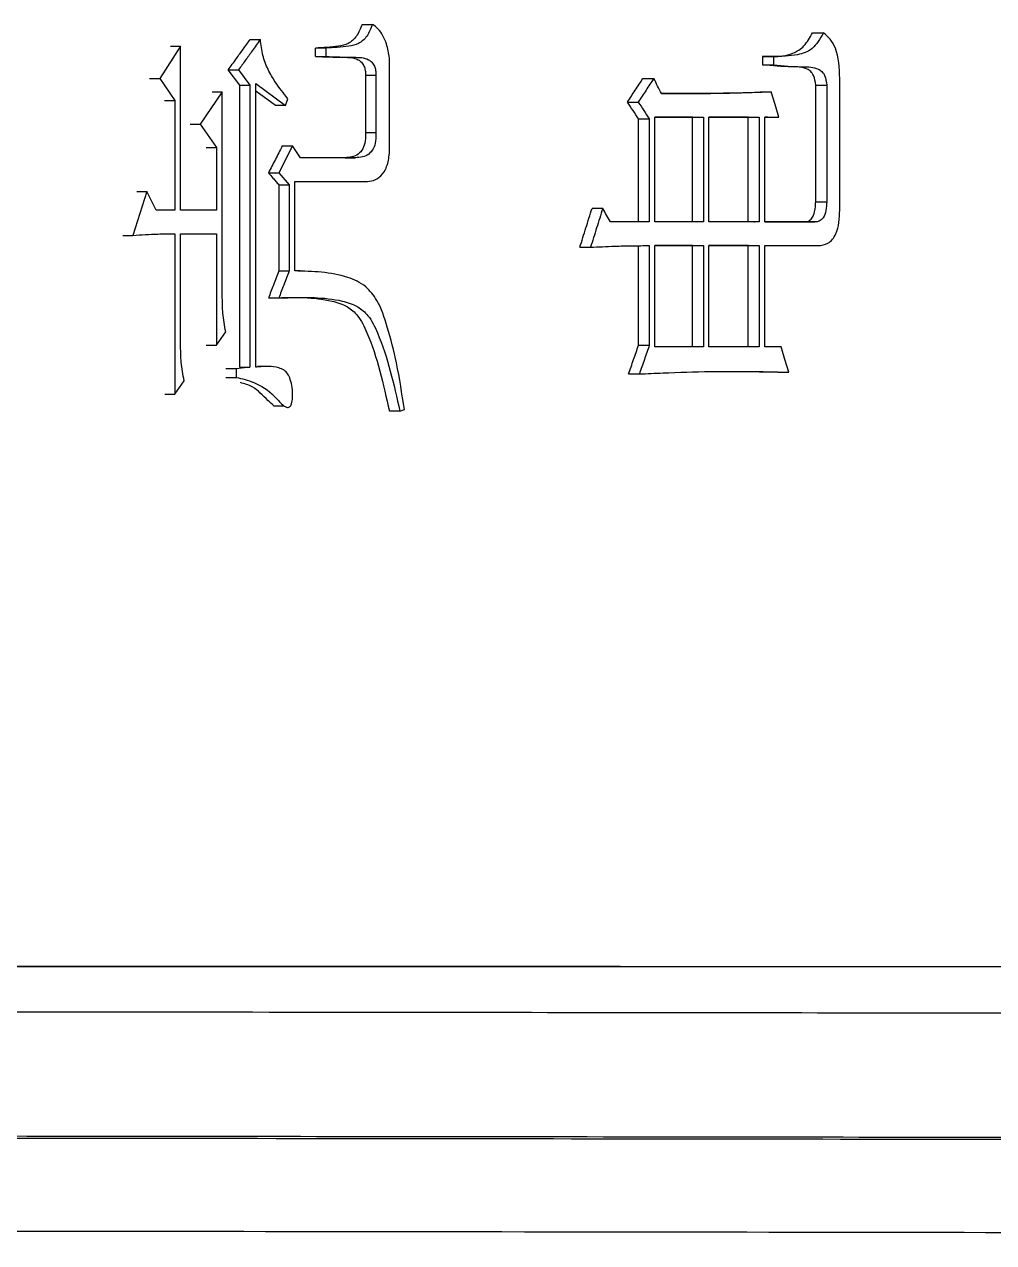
# Model space of a CAD drawing. Header units: millimetres. Extents: x 2085 to 4229, y 754 to 2271.
# Drawn here: x 3119.91 to 3126.12, y 968.06 to 975.86 of the extents above; entities that cross this region are included whole.
import ezdxf

# ---------------------------------------------------------------- set-up
doc = ezdxf.new("R2010")
doc.units = ezdxf.units.MM

msp = doc.modelspace()

# ---------------------------------------------------------------- linework, layer by layer
at = {"color": 7, "linetype": 'Continuous', "lineweight": 25}
for p, q in [((3122.0706, 975.8593), (3122.1373, 975.8593)), ((3121.3529, 975.7619), (3121.4187, 975.7619)), ((3124.9547, 975.8052), (3125.0252, 975.8052)), ((3120.908, 975.7186), (3120.7742, 975.5131)), ((3120.843, 975.7186), (3120.908, 975.7186)), ((3120.908, 974.6693), (3120.908, 975.7186)), ((3121.8376, 975.7078), (3121.7713, 975.7078)), ((3121.7713, 975.6537), (3121.7713, 975.7078)), ((3121.8376, 975.7078), (3121.8376, 975.6537)), ((3121.7713, 975.6537), (3121.8376, 975.6537)), ((3122.2466, 975.102), (3122.2466, 975.6429)), ((3124.7048, 975.6538), (3124.6347, 975.6538)), ((3124.6347, 975.6538), (3124.6347, 975.5997)), ((3124.6347, 975.5997), (3124.7048, 975.5997)), ((3124.7048, 975.6538), (3124.7048, 975.5997)), ((3121.2129, 975.5672), (3121.2785, 975.5672)), ((3121.2866, 975.4698), (3121.2129, 975.5672)), ((3121.2785, 975.5672), (3121.3523, 975.4698)), ((3122.0924, 975.5347), (3122.1592, 975.5347)), ((3122.0924, 975.5347), (3122.0924, 975.167)), ((3122.1592, 975.5347), (3122.1592, 975.167)), ((3120.7093, 975.5131), (3120.7742, 975.5131)), ((3120.7742, 975.5131), (3120.8709, 975.3725)), ((3121.2866, 975.4698), (3121.3523, 975.4698)), ((3121.2866, 973.6633), (3121.2866, 975.4698)), ((3121.3523, 975.4698), (3121.3523, 973.6633)), ((3121.3892, 975.4806), (3121.5807, 975.34)), ((3121.3892, 973.6633), (3121.3892, 975.4806)), ((3123.8691, 975.5131), (3123.9382, 975.5131)), ((3124.9755, 975.4701), (3125.046, 975.4701)), ((3124.9755, 974.7235), (3124.9755, 975.4701)), ((3125.046, 975.4701), (3125.046, 974.7235)), ((3125.1293, 974.6694), (3125.1293, 975.5131)), ((3120.8058, 975.3725), (3120.8709, 975.3725)), ((3120.8709, 975.3725), (3120.8709, 974.6693)), ((3121.175, 975.4266), (3121.0342, 975.221)), ((3121.1095, 975.4266), (3121.175, 975.4266)), ((3121.175, 974.1068), (3121.175, 975.4266)), ((3121.5147, 975.34), (3121.3892, 975.4323)), ((3121.5807, 975.34), (3121.5954, 975.3833)), ((3123.7701, 975.3617), (3123.839, 975.3617)), ((3124.6208, 975.4266), (3124.6908, 975.4266)), ((3121.5807, 975.34), (3121.5147, 975.34)), ((3120.969, 975.221), (3121.0342, 975.221)), ((3121.0342, 975.221), (3121.1379, 975.0696)), ((3123.8408, 975.2535), (3123.9099, 975.2535)), ((3123.8408, 974.5936), (3123.8408, 975.2535)), ((3123.9099, 975.2535), (3123.9099, 974.5936)), ((3123.9453, 974.5936), (3123.9453, 975.2643)), ((3123.9453, 975.2643), (3124.2559, 975.2643)), ((3124.1865, 975.2643), (3123.9453, 975.2643)), ((3124.1865, 975.2643), (3124.2559, 975.2643)), ((3124.1865, 974.5937), (3124.1865, 975.2643)), ((3124.2559, 975.2643), (3124.2559, 974.5937)), ((3124.2911, 974.5937), (3124.2911, 975.2643)), ((3124.2911, 975.2643), (3124.6139, 975.2643)), ((3124.544, 975.2643), (3124.2911, 975.2643)), ((3124.544, 975.2643), (3124.6139, 975.2643)), ((3124.544, 974.5937), (3124.544, 975.2643)), ((3124.6139, 975.2643), (3124.6139, 974.5937)), ((3124.6489, 975.2643), (3124.7397, 975.2643)), ((3124.6489, 974.5937), (3124.6489, 975.2643)), ((3124.6696, 975.2643), (3124.6489, 975.2643)), ((3124.6696, 975.2643), (3124.7397, 975.2643)), ((3122.0924, 975.167), (3122.1592, 975.167)), ((3121.0725, 975.0696), (3121.1379, 975.0696)), ((3121.1379, 975.0696), (3121.1379, 974.6693)), ((3121.6248, 975.0804), (3121.5366, 974.9073)), ((3121.5588, 975.0804), (3121.6248, 975.0804)), ((3121.6763, 975.0047), (3121.6248, 975.0804)), ((3122.0278, 975.0047), (3121.6763, 975.0047)), ((3121.9612, 975.0047), (3122.0278, 975.0047)), ((3121.4706, 974.9073), (3121.5366, 974.9073)), ((3121.5366, 974.9073), (3121.6028, 974.8316)), ((3121.5367, 974.8316), (3121.6028, 974.8316)), ((3121.5367, 974.8316), (3121.5367, 974.2799)), ((3121.6028, 974.8316), (3121.6028, 974.2799)), ((3121.6395, 974.8532), (3122.0789, 974.8533)), ((3121.6395, 974.2799), (3121.6395, 974.8532)), ((3121.6395, 974.8532), (3122.0123, 974.8532)), ((3122.0123, 974.8532), (3122.0789, 974.8533)), ((3120.6922, 974.7883), (3120.6027, 974.5071)), ((3120.6275, 974.7883), (3120.6922, 974.7883)), ((3120.7518, 974.6693), (3120.6922, 974.7883)), ((3120.8709, 974.6693), (3120.7518, 974.6693)), ((3121.1379, 974.6693), (3120.908, 974.6693)), ((3123.6116, 974.6802), (3123.543, 974.6802)), ((3124.9755, 974.7235), (3125.046, 974.7235)), ((3123.9099, 974.5936), (3123.6614, 974.5936)), ((3124.2559, 974.5937), (3123.9453, 974.5936)), ((3124.6139, 974.5937), (3124.2911, 974.5937)), ((3124.5789, 974.5937), (3124.584, 974.5937)), ((3124.9696, 974.5937), (3124.6489, 974.5937)), ((3124.6489, 974.5937), (3124.8992, 974.5937)), ((3124.8992, 974.5937), (3124.9696, 974.5937)), ((3120.5381, 974.5071), (3120.6027, 974.5071)), ((3120.8709, 974.5179), (3120.8709, 973.4903)), ((3120.908, 974.5179), (3121.1379, 974.5179)), ((3120.908, 973.7931), (3120.908, 974.5179)), ((3121.0725, 974.5179), (3121.1379, 974.5179)), ((3121.1379, 974.5179), (3121.1379, 973.804)), ((3123.4647, 974.4314), (3123.5333, 974.4314)), ((3123.8408, 973.804), (3123.8408, 974.4422)), ((3123.9099, 974.4422), (3123.9099, 973.804)), ((3123.9453, 973.7932), (3123.9453, 974.4422)), ((3123.9453, 974.4422), (3124.2559, 974.4422)), ((3124.1865, 974.4422), (3123.9453, 974.4422)), ((3124.1865, 974.4422), (3124.2559, 974.4422)), ((3124.1865, 973.7932), (3124.1865, 974.4422)), ((3124.2559, 974.4422), (3124.2559, 973.7932)), ((3124.2911, 973.7932), (3124.2911, 974.4422)), ((3124.2911, 974.4422), (3124.6139, 974.4422)), ((3124.544, 974.4422), (3124.2911, 974.4422)), ((3124.544, 974.4422), (3124.6139, 974.4422)), ((3124.544, 973.7932), (3124.544, 974.4422)), ((3124.6139, 974.4422), (3124.6139, 973.7932)), ((3124.6489, 974.4422), (3124.9905, 974.4422)), ((3124.6489, 973.7932), (3124.6489, 974.4422)), ((3121.5367, 974.2799), (3121.6028, 974.2799)), ((3121.6738, 974.2805), (3121.6395, 974.2805)), ((3121.4706, 974.1068), (3121.5366, 974.1068)), ((3121.1379, 973.804), (3121.1971, 973.8905)), ((3123.8408, 973.804), (3123.9099, 973.804)), ((3124.2559, 973.7932), (3123.9453, 973.7932)), ((3124.6139, 973.7932), (3124.2911, 973.7932)), ((3124.7537, 973.7932), (3124.6489, 973.7932)), ((3121.2637, 973.6525), (3121.1981, 973.6525)), ((3121.3523, 973.6633), (3121.2637, 973.6525)), ((3121.2637, 973.6525), (3121.2637, 973.5984)), ((3121.2866, 973.6633), (3121.3523, 973.6633)), ((3121.4672, 973.6679), (3121.4009, 973.6679)), ((3120.8709, 973.4903), (3120.9303, 973.5768)), ((3121.1981, 973.5984), (3121.2637, 973.5984)), ((3123.7771, 973.6201), (3123.8461, 973.6201)), ((3124.7323, 973.6309), (3124.8025, 973.6309)), ((3121.5034, 973.4166), (3121.5698, 973.4166)), ((3122.3121, 973.3821), (3122.3411, 973.3929))]:
    msp.add_line(p, q, dxfattribs=at)
at = {"color": 7, "linetype": 'Continuous', "lineweight": 25, "flags": 128}
for points in [[(3124.7397, 975.2643), (3124.7153, 975.3455), (3124.6908, 975.4266)], [(3121.0725, 973.804), (3121.0889, 973.804), (3121.1052, 973.804), (3121.1379, 973.804)], [(3124.8025, 973.6309), (3124.7781, 973.712), (3124.7537, 973.7932)], [(3120.8059, 973.4903), (3120.8221, 973.4903), (3120.8383, 973.4903), (3120.8709, 973.4903)], [(3122.3121, 973.3821), (3122.2844, 973.3821), (3122.2648, 973.3821), (3122.2451, 973.3821)]]:
    msp.add_lwpolyline(points, dxfattribs=at)
at = {"color": 7, "linetype": 'Continuous', "lineweight": 25}
for points, knots in [([(3122.0706, 975.8593), (3122.0599, 975.8326), (3122.0391, 975.7804), (3121.982, 975.7318), (3121.891, 975.7121), (3121.8206, 975.7096), (3121.7713, 975.7078)], [0, 0, 0, 0, 0.195785, 0.383105, 0.567257, 1, 1, 1, 1]), ([(3122.1373, 975.8593), (3122.1266, 975.8326), (3122.1057, 975.7804), (3122.0486, 975.7318), (3121.9575, 975.7121), (3121.887, 975.7096), (3121.8376, 975.7078)], [0, 0, 0, 0, 0.195659, 0.382955, 0.567145, 1, 1, 1, 1]), ([(3122.2466, 975.6429), (3122.2412, 975.6739), (3122.2323, 975.7247), (3122.2057, 975.7872), (3122.1756, 975.8315), (3122.1499, 975.8501), (3122.1373, 975.8593)], [0, 0, 0, 0, 0.349141, 0.571236, 0.788179, 1, 1, 1, 1]), ([(3121.2129, 975.5672), (3121.2304, 975.5915), (3121.2625, 975.6362), (3121.3092, 975.7011), (3121.3383, 975.7416), (3121.3529, 975.7619)], [0, 0, 0, 0, 0.375264, 0.687632, 1, 1, 1, 1]), ([(3121.4187, 975.7619), (3121.4012, 975.7376), (3121.3691, 975.6929), (3121.3223, 975.628), (3121.2931, 975.5875), (3121.2785, 975.5672)], [0, 0, 0, 0, 0.375031, 0.687515, 1, 1, 1, 1]), ([(3121.5954, 975.3833), (3121.5673, 975.4178), (3121.5208, 975.4749), (3121.467, 975.569), (3121.4305, 975.6599), (3121.4227, 975.7277), (3121.4187, 975.7619)], [0, 0, 0, 0, 0.333231, 0.552095, 0.774458, 1, 1, 1, 1]), ([(3124.6347, 975.6538), (3124.7008, 975.6516), (3124.793, 975.6486), (3124.9053, 975.7153), (3124.938, 975.7749), (3124.9547, 975.8052)], [0, 0, 0, 0, 0.552607, 0.772172, 1, 1, 1, 1]), ([(3125.0252, 975.8052), (3125.0032, 975.7671), (3124.9599, 975.6922), (3124.8395, 975.6552), (3124.7559, 975.6543), (3124.7048, 975.6538)], [0, 0, 0, 0, 0.287877, 0.565058, 1, 1, 1, 1]), ([(3125.1293, 975.5131), (3125.1269, 975.5813), (3125.1237, 975.6754), (3125.0698, 975.7664), (3125.0399, 975.7924), (3125.0252, 975.8052)], [0, 0, 0, 0, 0.57016, 0.787713, 1, 1, 1, 1]), ([(3121.7713, 975.6537), (3121.8311, 975.6515), (3121.9219, 975.6481), (3122.0244, 975.648), (3122.067, 975.6181), (3122.0831, 975.594), (3122.0913, 975.5645), (3122.092, 975.5447), (3122.0924, 975.5347)], [0, 0, 0, 0, 0.491899, 0.747199, 0.81233, 0.879619, 0.939283, 1, 1, 1, 1]), ([(3121.8376, 975.6537), (3121.8975, 975.6515), (3121.9885, 975.6481), (3122.091, 975.648), (3122.1338, 975.6181), (3122.1499, 975.594), (3122.158, 975.5645), (3122.1588, 975.5447), (3122.1592, 975.5347)], [0, 0, 0, 0, 0.492006, 0.747357, 0.812482, 0.879737, 0.939347, 1, 1, 1, 1]), ([(3124.9755, 975.4701), (3124.9727, 975.4918), (3124.9684, 975.5256), (3124.9451, 975.5592), (3124.8992, 975.5878), (3124.7927, 975.5848), (3124.6974, 975.5938), (3124.6347, 975.5997)], [0, 0, 0, 0, 0.119281, 0.186046, 0.251055, 0.506993, 1, 1, 1, 1]), ([(3124.7048, 975.5997), (3124.7676, 975.5938), (3124.863, 975.5848), (3124.9696, 975.5878), (3125.0156, 975.5592), (3125.0389, 975.5257), (3125.0432, 975.4918), (3125.046, 975.4701)], [0, 0, 0, 0, 0.493108, 0.749094, 0.814101, 0.880835, 1, 1, 1, 1]), ([(3123.7701, 975.3617), (3123.7866, 975.3869), (3123.8196, 975.4374), (3123.8526, 975.4879), (3123.8691, 975.5131)], [0, 0, 0, 0, 0.4999992, 1, 1, 1, 1]), ([(3123.9382, 975.5131), (3123.9217, 975.4879), (3123.8886, 975.4374), (3123.8556, 975.3869), (3123.839, 975.3617)], [0, 0, 0, 0, 0.499999, 1, 1, 1, 1]), ([(3123.9878, 975.4158), (3123.9795, 975.432), (3123.963, 975.4644), (3123.9465, 975.4969), (3123.9382, 975.5131)], [0, 0, 0, 0, 0.5, 1, 1, 1, 1]), ([(3123.8408, 975.2535), (3123.8291, 975.2715), (3123.8055, 975.3076), (3123.7819, 975.3436), (3123.7701, 975.3617)], [0, 0, 0, 0, 0.5, 1, 1, 1, 1]), ([(3123.839, 975.3617), (3123.8508, 975.3436), (3123.8745, 975.3076), (3123.8981, 975.2715), (3123.9099, 975.2535)], [0, 0, 0, 0, 0.499999, 1, 1, 1, 1]), ([(3123.9876, 975.416), (3124.0466, 975.4161), (3124.1466, 975.4163), (3124.2665, 975.4172), (3124.3378, 975.4178), (3124.3735, 975.4185), (3124.3989, 975.419), (3124.4549, 975.4201), (3124.5306, 975.4221), (3124.5959, 975.4253), (3124.6208, 975.4266)], [0, 0, 0, 0, 0.277882, 0.471087, 0.56769, 0.615991, 0.640142, 0.688443, 0.881653, 1, 1, 1, 1]), ([(3124.6908, 975.4266), (3124.6503, 975.4246), (3124.6047, 975.4224), (3124.5386, 975.4204), (3124.4726, 975.4191), (3124.3911, 975.4175), (3124.3095, 975.4171), (3124.2585, 975.4167), (3124.2227, 975.4165), (3124.2022, 975.4164), (3124.1895, 975.4163), (3124.1792, 975.4163), (3124.169, 975.4162), (3124.1588, 975.4162), (3124.146, 975.4162), (3124.1358, 975.4161), (3124.123, 975.4161), (3124.1127, 975.416), (3124.0999, 975.416), (3124.0897, 975.416), (3124.0794, 975.416), (3124.0692, 975.4159), (3124.0589, 975.4159), (3124.0461, 975.4159), (3124.0371, 975.4159), (3124.0282, 975.4158), (3124.023, 975.4158), (3124.0166, 975.4158), (3124.0115, 975.4158), (3124.0064, 975.4158), (3124.0014, 975.4158), (3123.9951, 975.4158), (3123.9902, 975.4158), (3123.9878, 975.4158)], [0, 0, 0, 0, 0.174064, 0.195822, 0.282854, 0.456917, 0.543949, 0.63098, 0.674496, 0.696254, 0.718011, 0.72889, 0.739769, 0.761527, 0.772406, 0.794164, 0.805043, 0.826801, 0.83768, 0.859437, 0.870316, 0.881195, 0.902953, 0.913832, 0.93559, 0.941029, 0.951908, 0.957348, 0.968227, 0.973666, 0.979105, 0.989553, 1, 1, 1, 1]), ([(3122.0924, 975.167), (3122.0925, 975.1486), (3122.0928, 975.1123), (3122.0777, 975.0609), (3122.0344, 975.0106), (3121.9912, 975.0071), (3121.9612, 975.0047)], [0, 0, 0, 0, 0.198278, 0.392536, 0.578687, 1, 1, 1, 1]), ([(3122.1592, 975.167), (3122.1593, 975.1486), (3122.1596, 975.1123), (3122.1444, 975.0609), (3122.1011, 975.0106), (3122.0578, 975.0071), (3122.0278, 975.0047)], [0, 0, 0, 0, 0.19814, 0.3923, 0.578456, 1, 1, 1, 1]), ([(3121.5588, 975.0804), (3121.5441, 975.0516), (3121.5147, 974.9939), (3121.4853, 974.9362), (3121.4706, 974.9073)], [0, 0, 0, 0, 0.5, 1, 1, 1, 1]), ([(3122.0789, 974.8533), (3122.0962, 974.8532), (3122.131, 974.8532), (3122.1824, 974.8752), (3122.2257, 974.9299), (3122.2463, 975.0121), (3122.2465, 975.0719), (3122.2466, 975.102)], [0, 0, 0, 0, 0.177785, 0.356958, 0.541697, 0.768829, 1, 1, 1, 1]), ([(3121.4706, 974.9073), (3121.4802, 974.8964), (3121.496, 974.8782), (3121.5181, 974.853), (3121.5305, 974.8387), (3121.5367, 974.8316)], [0, 0, 0, 0, 0.434981, 0.71749, 1, 1, 1, 1]), ([(3123.4647, 974.4314), (3123.4778, 974.4729), (3123.5039, 974.5558), (3123.5299, 974.6387), (3123.543, 974.6802)], [0, 0, 0, 0, 0.5, 1, 1, 1, 1]), ([(3123.6116, 974.6802), (3123.5986, 974.6387), (3123.5725, 974.5558), (3123.5463, 974.4729), (3123.5333, 974.4314)], [0, 0, 0, 0, 0.499999, 1, 1, 1, 1]), ([(3123.6614, 974.5936), (3123.6531, 974.6081), (3123.6365, 974.6369), (3123.6199, 974.6658), (3123.6116, 974.6802)], [0, 0, 0, 0, 0.500001, 1, 1, 1, 1]), ([(3124.8992, 974.5937), (3124.9073, 974.5942), (3124.9236, 974.5952), (3124.9467, 974.61), (3124.9723, 974.6506), (3124.9742, 974.6932), (3124.9755, 974.7235)], [0, 0, 0, 0, 0.177833, 0.357864, 0.544114, 1, 1, 1, 1]), ([(3125.046, 974.7235), (3125.0454, 974.7047), (3125.0442, 974.6677), (3125.0276, 974.6197), (3124.9985, 974.5959), (3124.9792, 974.5944), (3124.9696, 974.5937)], [0, 0, 0, 0, 0.293264, 0.577264, 0.790624, 1, 1, 1, 1]), ([(3124.9905, 974.4422), (3125.0124, 974.4443), (3125.0568, 974.4484), (3125.1075, 974.51), (3125.127, 974.5908), (3125.1285, 974.6431), (3125.1293, 974.6694)], [0, 0, 0, 0, 0.266734, 0.54095, 0.768753, 1, 1, 1, 1]), ([(3120.6027, 974.5071), (3120.6292, 974.5092), (3120.6822, 974.5135), (3120.7716, 974.517), (3120.8345, 974.5176), (3120.8709, 974.5179)], [0, 0, 0, 0, 0.296184, 0.592391, 1, 1, 1, 1]), ([(3123.5333, 974.4314), (3123.5849, 974.4342), (3123.6736, 974.4389), (3123.7991, 974.4415), (3123.873, 974.442), (3123.9099, 974.4422)], [0, 0, 0, 0, 0.41049, 0.705225, 1, 1, 1, 1]), ([(3121.5367, 974.2799), (3121.531, 974.2649), (3121.5195, 974.2349), (3121.4975, 974.1772), (3121.4812, 974.1345), (3121.4706, 974.1068)], [0, 0, 0, 0, 0.260074, 0.520148, 1, 1, 1, 1]), ([(3121.6028, 974.2799), (3121.597, 974.2649), (3121.5856, 974.2349), (3121.5635, 974.1772), (3121.5472, 974.1345), (3121.5366, 974.1068)], [0, 0, 0, 0, 0.2600044, 0.5200088, 1, 1, 1, 1]), ([(3122.3411, 973.3929), (3122.3259, 973.4929), (3122.2984, 973.6722), (3122.2386, 973.9056), (3122.1812, 974.0804), (3122.0896, 974.1932), (3121.9094, 974.2732), (3121.7536, 974.2771), (3121.6395, 974.2799)], [0, 0, 0, 0, 0.205, 0.367779, 0.497733, 0.583522, 0.695132, 1, 1, 1, 1]), ([(3121.1971, 973.8905), (3121.1898, 973.9303), (3121.1766, 974.0014), (3121.1755, 974.0746), (3121.175, 974.1068)], [0, 0, 0, 0, 0.558835, 1, 1, 1, 1]), ([(3121.4706, 974.1068), (3121.5467, 974.1095), (3121.683, 974.1141), (3121.8527, 974.0974), (3121.9702, 974.0601), (3122.0517, 973.9919), (3122.1586, 973.7702), (3122.2067, 973.5543), (3122.2451, 973.3821)], [0, 0, 0, 0, 0.208347, 0.373093, 0.466942, 0.53827, 0.631812, 1, 1, 1, 1]), ([(3121.5366, 974.1068), (3121.6127, 974.1095), (3121.7486, 974.1142), (3121.9184, 974.0974), (3122.0362, 974.0605), (3122.1182, 973.9922), (3122.2254, 973.7705), (3122.2736, 973.5545), (3122.3121, 973.3821)], [0, 0, 0, 0, 0.2081878, 0.3720191, 0.4668119, 0.5383008, 0.6316627, 1, 1, 1, 1]), ([(3123.7771, 973.6201), (3123.7878, 973.6507), (3123.809, 973.712), (3123.8302, 973.7733), (3123.8408, 973.804)], [0, 0, 0, 0, 0.5, 1, 1, 1, 1]), ([(3123.9099, 973.804), (3123.8993, 973.7733), (3123.878, 973.712), (3123.8567, 973.6507), (3123.8461, 973.6201)], [0, 0, 0, 0, 0.5, 1, 1, 1, 1]), ([(3120.9303, 973.5768), (3120.9229, 973.6166), (3120.9097, 973.6877), (3120.9085, 973.7609), (3120.908, 973.7931)], [0, 0, 0, 0, 0.558835, 1, 1, 1, 1]), ([(3121.2637, 973.5984), (3121.3019, 973.5894), (3121.3881, 973.569), (3121.4908, 973.5049), (3121.5479, 973.431), (3121.5783, 973.4101), (3121.5919, 973.4056), (3121.6008, 973.4059), (3121.6084, 973.4109), (3121.6152, 973.4211), (3121.6228, 973.4436), (3121.6279, 973.5007), (3121.6195, 973.5656), (3121.5957, 973.6208), (3121.5698, 973.6477), (3121.5055, 973.6712), (3121.4434, 973.6686), (3121.3944, 973.6638), (3121.3892, 973.6633)], [0, 0, 0, 0, 0.15285, 0.344769, 0.435474, 0.46535, 0.478091, 0.490977, 0.499588, 0.510792, 0.530819, 0.571645, 0.680117, 0.719203, 0.758288, 0.806192, 0.979592, 1, 1, 1, 1]), ([(3123.8461, 973.6201), (3123.8967, 973.6223), (3124.0487, 973.6291), (3124.2841, 973.6371), (3124.5523, 973.6362), (3124.7191, 973.6327), (3124.8025, 973.6309)], [0, 0, 0, 0, 0.1577054, 0.473128, 0.7365335, 1, 1, 1, 1]), ([(3124.7323, 973.6309), (3124.6824, 973.6321), (3124.5954, 973.6341), (3124.5078, 973.6345), (3124.4703, 973.6347)], [0, 0, 0, 0, 0.57267, 1, 1, 1, 1]), ([(3121.5039, 973.4177), (3121.4916, 973.4284), (3121.4461, 973.4682), (3121.3828, 973.54), (3121.3171, 973.5578), (3121.2911, 973.5648)], [0, 0, 0, 0, 0.182681, 0.676347, 1, 1, 1, 1]), ([(3123.7224, 969.8251), (3122.9852, 969.8251), (3121.3312, 969.825), (3117.4815, 969.825), (3113.2418, 969.825), (3107.6411, 969.8249), (3101.7893, 969.8249), (3095.6579, 969.8248), (3089.2625, 969.8247), (3085.2687, 969.8247), (3082.5644, 969.8247)], [0, 0, 0, 0, 0.067523, 0.151508, 0.319648, 0.403633, 0.571771, 0.739907, 0.823891, 1, 1, 1, 1]), ([(3082.6726, 969.8247), (3083.319, 969.8247), (3086.5543, 969.8247), (3092.3062, 969.8248), (3098.5058, 969.8249), (3104.5153, 969.8249), (3109.1547, 969.825), (3114.6919, 969.825), (3118.9003, 969.825), (3123.8348, 969.8251), (3128.4325, 969.8251), (3132.5276, 969.8251), (3136.2092, 969.8252), (3138.8177, 969.8252), (3141.6277, 969.8253), (3143.4981, 969.8254), (3145.5263, 969.8255), (3146.2826, 969.8255), (3146.8113, 969.8256)], [0, 0, 0, 0, 0.020124, 0.100733, 0.181328, 0.221587, 0.302184, 0.342442, 0.423039, 0.463298, 0.543894, 0.624491, 0.664749, 0.745346, 0.785604, 0.8662, 0.906458, 1, 1, 1, 1]), ([(3057.4955, 969.5539), (3059.8901, 969.5546), (3064.6954, 969.556), (3072.0196, 969.5568), (3077.9638, 969.5567), (3082.4959, 969.5561), (3085.6289, 969.5556), (3088.7451, 969.5548), (3091.8388, 969.5539), (3094.9043, 969.5528), (3097.9358, 969.5515), (3102.1898, 969.5494), (3107.7302, 969.5461), (3114.4741, 969.5409), (3121.2017, 969.5342), (3126.9226, 969.5268), (3131.6432, 969.5192), (3135.4459, 969.5118), (3138.88, 969.5036), (3141.8384, 969.4945), (3144.2919, 969.4848), (3145.3374, 969.4779), (3145.8692, 969.4745)], [0, 0, 0, 0, 0.060834, 0.1220737, 0.183719, 0.2102711, 0.2368979, 0.2635992, 0.2903751, 0.3172255, 0.3441506, 0.3711502, 0.4324096, 0.4986217, 0.5697855, 0.6458999, 0.6994123, 0.7551267, 0.8130428, 0.8731605, 0.9354796, 1, 1, 1, 1]), ([(3147.1621, 968.6614), (3146.4372, 968.6659), (3144.9875, 968.675), (3141.1972, 968.6879), (3136.2991, 968.7), (3130.2584, 968.711), (3123.2105, 968.7207), (3115.2676, 968.729), (3106.568, 968.7357), (3097.2605, 968.7407), (3087.5034, 968.744), (3077.4695, 968.7454), (3067.3092, 968.7451), (3060.6211, 968.7433), (3057.2771, 968.7424)], [0, 0, 0, 0, 0.083333, 0.166667, 0.25, 0.333334, 0.416667, 0.5, 0.583334, 0.666667, 0.75, 0.833334, 0.916667, 1, 1, 1, 1]), ([(3146.6253, 968.6753), (3146.1256, 968.6786), (3145.1397, 968.6851), (3142.8592, 968.6944), (3140.0984, 968.7031), (3136.87, 968.7111), (3133.2594, 968.7184), (3128.7133, 968.7261), (3123.1102, 968.7338), (3116.3915, 968.741), (3109.4889, 968.7468), (3102.5594, 968.7512), (3095.7354, 968.7545), (3089.1253, 968.7567), (3082.8154, 968.7581), (3076.2935, 968.7587), (3069.7114, 968.7585), (3063.2329, 968.7575), (3059.2269, 968.7564), (3057.3546, 968.7559)], [0, 0, 0, 0, 0.060587, 0.1195299, 0.1768287, 0.2324833, 0.2864935, 0.3388593, 0.4142998, 0.4860434, 0.5540892, 0.6184368, 0.6790855, 0.7360349, 0.7892846, 0.838834, 0.8991333, 0.9528558, 1, 1, 1, 1]), ([(3057.1465, 968.1537), (3060.1712, 968.1545), (3066.2077, 968.1562), (3075.3608, 968.1565), (3084.4027, 968.1552), (3093.2301, 968.1522), (3101.7223, 968.1476), (3108.5667, 968.1424), (3114.0238, 968.1373), (3118.3766, 968.1326), (3122.8345, 968.1271), (3127.3131, 968.1205), (3131.4469, 968.1133), (3135.1874, 968.1055), (3138.5056, 968.0974), (3141.5409, 968.0883), (3144.1931, 968.0785), (3146.428, 968.0677), (3147.4059, 968.0602), (3147.9051, 968.0564)], [0, 0, 0, 0, 0.0746907, 0.1490623, 0.2231148, 0.2968479, 0.3702616, 0.4433557, 0.4832428, 0.5266364, 0.5735359, 0.623941, 0.6778511, 0.7254581, 0.7754993, 0.8279744, 0.882883, 0.940225, 1, 1, 1, 1])]:
    msp.add_open_spline(points, degree=3, knots=knots, dxfattribs=at)

doc.saveas('drawing.dxf')
